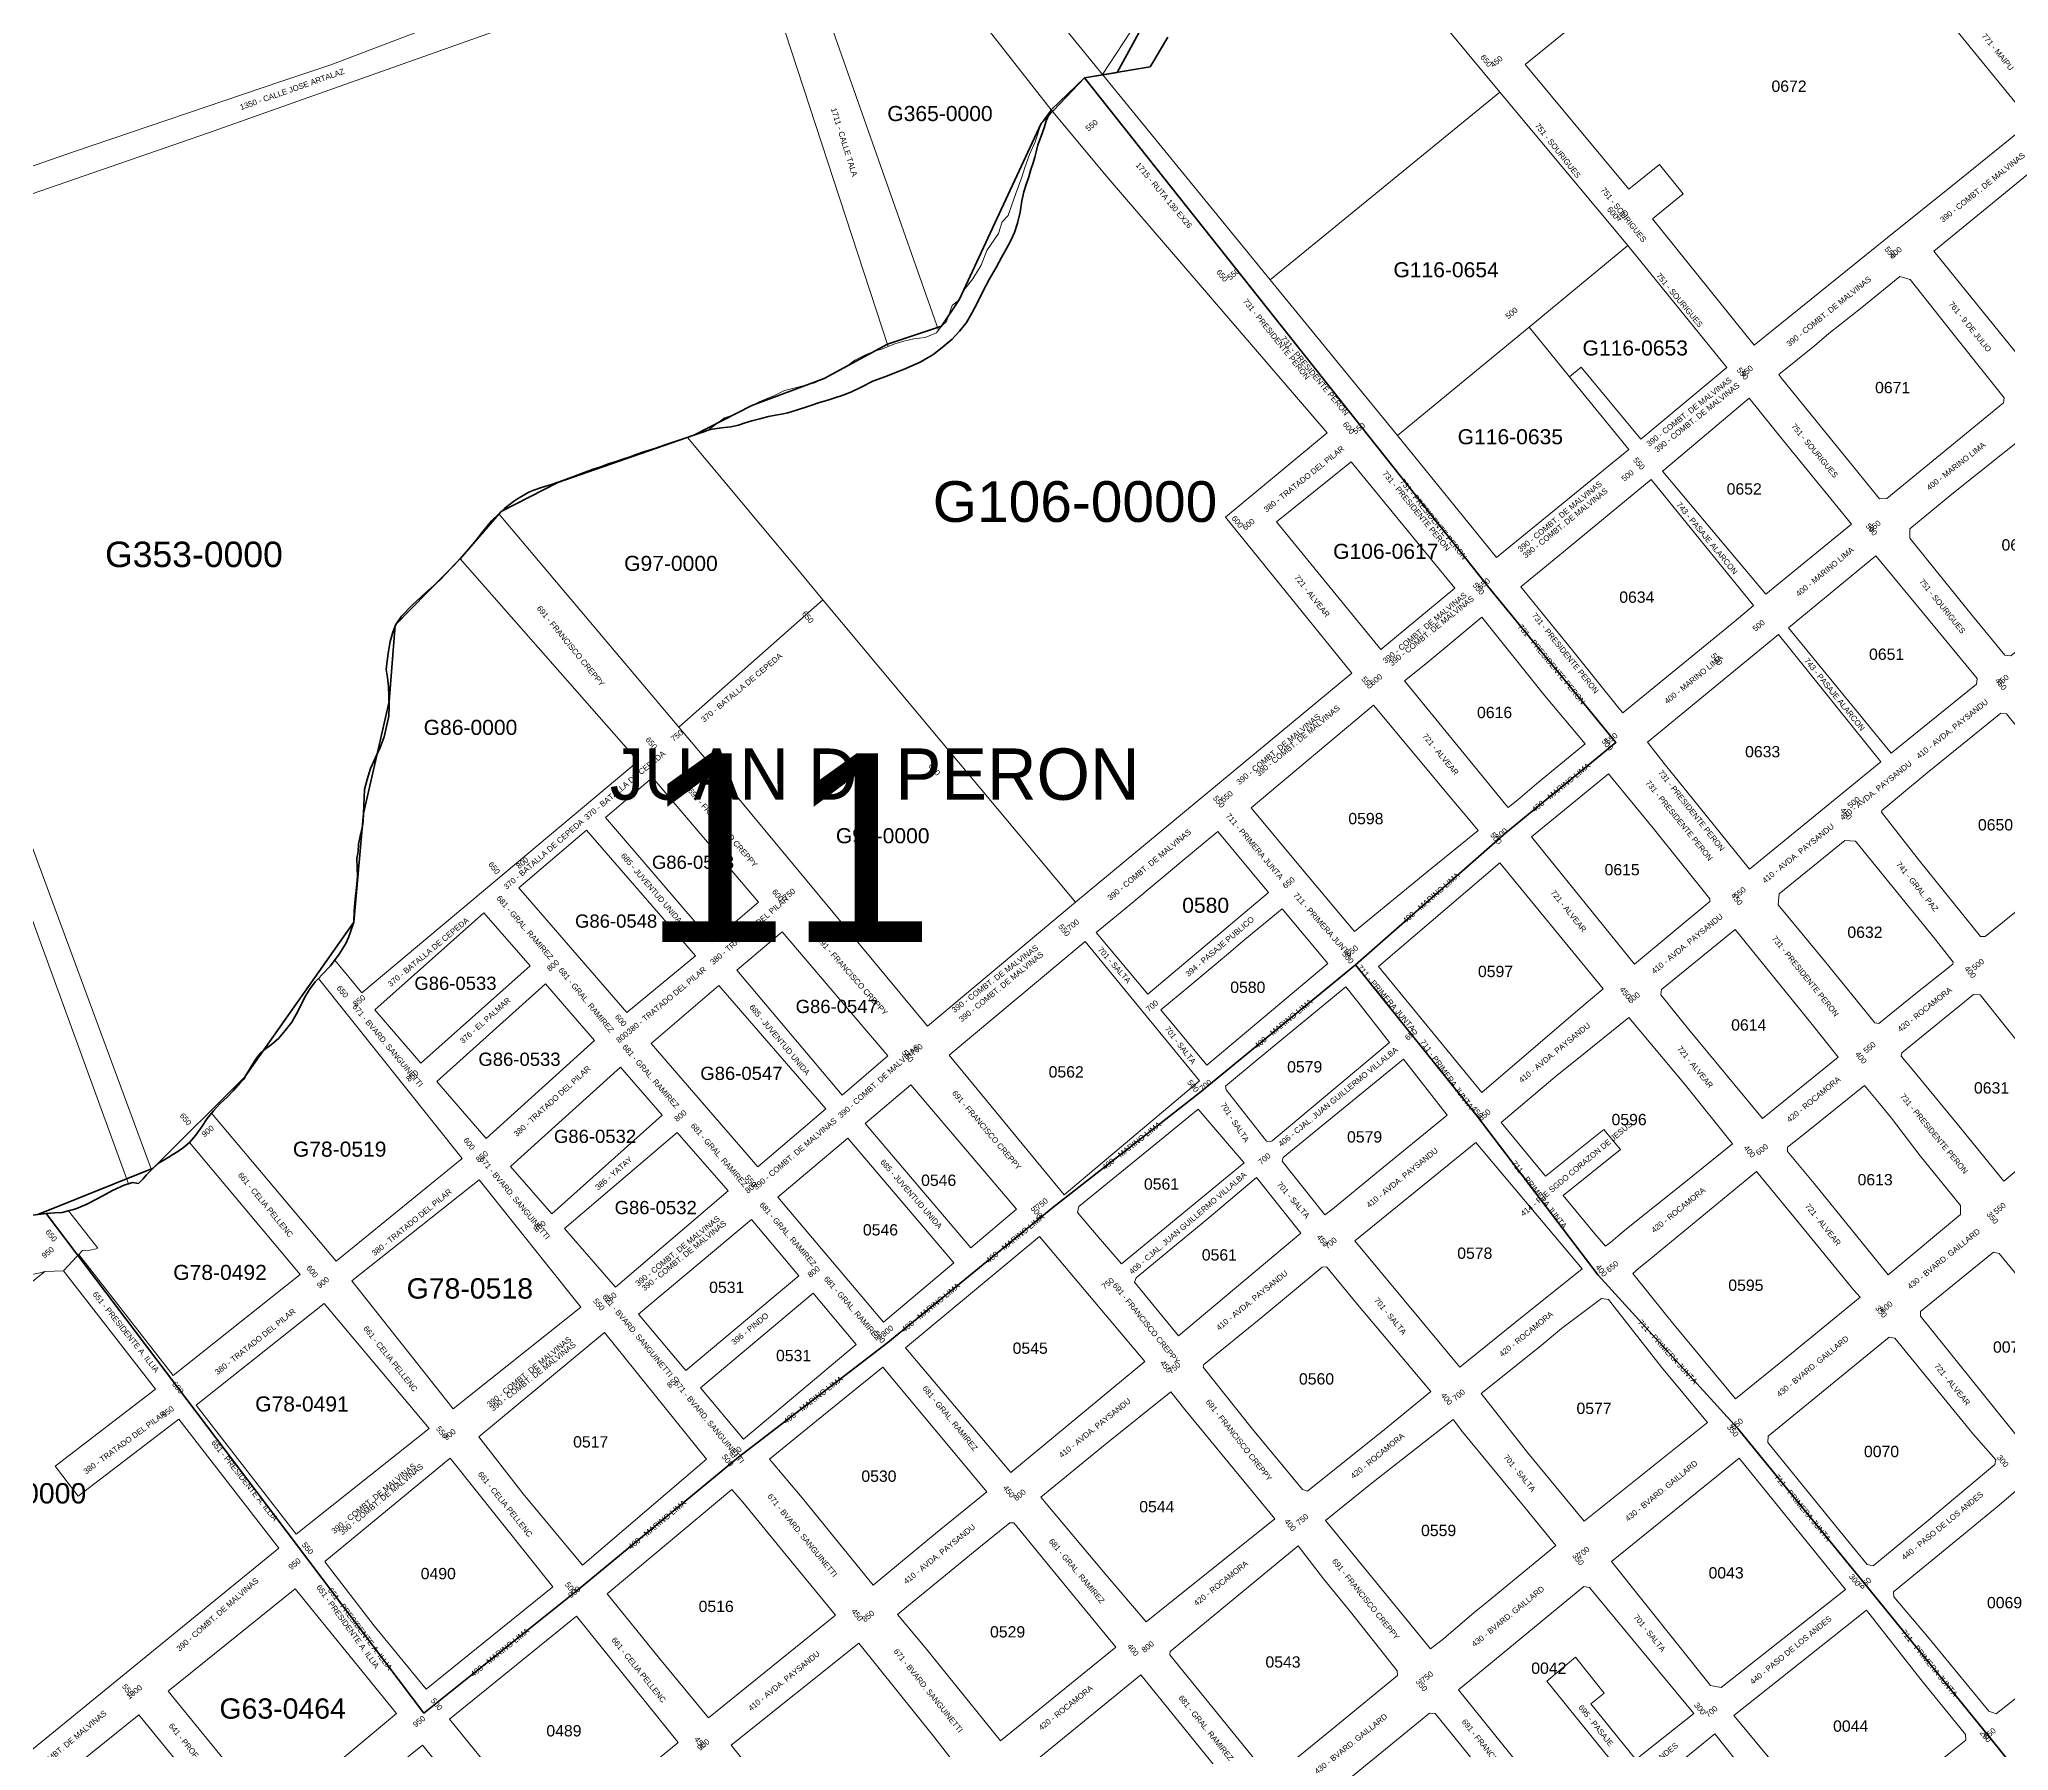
# Model space of a CAD drawing. Header units: millimetres. Extents: x -1182 to 19581, y -461 to 14363.
# Drawn here: x 14464 to 15509, y 12049 to 12957 of the extents above; entities that cross this region are included whole.
import ezdxf
from ezdxf.enums import TextEntityAlignment as Align

# ---------------------------------------------------------------- set-up
doc = ezdxf.new("R2010")
doc.units = ezdxf.units.MM
doc.layers.add('Barrios', color=70, linetype='Continuous', lineweight=40, true_color=0x94f532)
for name, color, linetype, lineweight in [('Barrios_Id', 102, 'Continuous', 40), ('Manzana', 4, 'Continuous', 9), ('Planta urbana', 1, 'Continuous', 70)]:
    doc.layers.add(name, color=color, linetype=linetype, lineweight=lineweight)
doc.layers.add('Calle_id', color=7, linetype='Continuous')
doc.layers.add('Manzana_Id', color=6, linetype='Continuous')
doc.styles.add('Calle_Id', font='@Arial Unicode MS')
doc.styles.add('Manzana', font='@Arial Unicode MS')
doc.styles.add('SuperP', font='arial.ttf')

msp = doc.modelspace()

# ---------------------------------------------------------------- linework, layer by layer
at = {"layer": 'Barrios'}
for points in [[(15062.6, 12958.3), (15058.8, 12951.7), (15055.3, 12945.8), (15053.2, 12942.6), (15018.4, 12936.7)], [(14467.2, 12334.1), (14471.8, 12334.6), (14475.7, 12334.7), (14478.9, 12335.5), (14479.1, 12335.6), (14483, 12336.7), (14488.5, 12339), (14495.1, 12342.3), (14502.5, 12346.4), (14509.1, 12349.3), (14511, 12349.9), (14513.1, 12350.6), (14516.2, 12350.1), (14518.5, 12352.4), (14520.6, 12354.7), (14523.2, 12357.3), (14524.1, 12358.2), (14527.3, 12361), (14529.4, 12362.3), (14532, 12363.9), (14534.5, 12365.4), (14537.2, 12367.1), (14540.1, 12369.1), (14543.3, 12371.9), (14546.6, 12375.5), (14549.7, 12379.9), (14552.7, 12384.6), (14556, 12388.7), (14558, 12390.8), (14559.7, 12392.6), (14563.3, 12395.9), (14566.5, 12399.2), (14570.5, 12403.6), (14572.2, 12405.4), (14573.4, 12407.7), (14574.8, 12410.1), (14576.5, 12412.6), (14577.8, 12414.9), (14579.2, 12417.1), (14581, 12419.2), (14583.7, 12421.5), (14586.9, 12423.9), (14590.7, 12427.2), (14594.2, 12431.2), (14597.6, 12435.7), (14600.2, 12440.1), (14602.4, 12444.5), (14604.6, 12449), (14607, 12453), (14610, 12457), (14611.8, 12458.8), (14613.8, 12461), (14618.1, 12465.6), (14622.8, 12471.7), (14626.3, 12477.4), (14627.7, 12480.6), (14628.7, 12483), (14630.6, 12488.8), (14630.8, 12494.7), (14631.2, 12500.9), (14632, 12507.2), (14632.6, 12512.9), (14632.3, 12517.5), (14632.1, 12522.5), (14632.8, 12526.3), (14633.1, 12530.1), (14633.9, 12534.3), (14635, 12538.4), (14635.5, 12542.2), (14635.7, 12546.4), (14635.8, 12550.7), (14636, 12554.8), (14636.3, 12559.1), (14637.6, 12564.4), (14639.5, 12570.3), (14642, 12576.1), (14644.6, 12581.5), (14646.7, 12587), (14648, 12592.6), (14649.2, 12598), (14649.4, 12603.2), (14649.2, 12608.4), (14649, 12613.7), (14648.4, 12618.5), (14647.8, 12622.8), (14648.2, 12627.4), (14649, 12632.6), (14649.9, 12637.7), (14651.3, 12642.6), (14652.5, 12645.8), (14652.8, 12646.7), (14655.9, 12651.1), (14661.5, 12656.9), (14668.7, 12663.5), (14676.2, 12670.2), (14682.5, 12676.8), (14687.5, 12682.2), (14691.6, 12686.8), (14695.5, 12691.4), (14699.8, 12696.9), (14700.7, 12698), (14703.7, 12701.7), (14707.5, 12705.4), (14710.2, 12707.9), (14710.5, 12708.2), (14713, 12710.2), (14715.3, 12711.9), (14717.5, 12713.3), (14721.4, 12715.6), (14723.5, 12716.9), (14726.1, 12717.9), (14730.2, 12719.3), (14735.5, 12721), (14742.1, 12723.3), (14748.2, 12725.5), (14753.4, 12727.5), (14757.7, 12729.1), (14761.7, 12730.4), (14765.3, 12731.7), (14770.4, 12733.4), (14772.8, 12734.2), (14777.3, 12735.7), (14780.4, 12736.8), (14785.1, 12738.4), (14790.3, 12740.1), (14795.9, 12742), (14801.1, 12743.7), (14805.9, 12745.3), (14811, 12747.1), (14815.9, 12748.8), (14818.7, 12749.7), (14820.7, 12750.3), (14825.8, 12751), (14830.7, 12751.6), (14834.7, 12752.5), (14838.3, 12753.6), (14841.8, 12754.8), (14846, 12755.8), (14850.7, 12757), (14854.4, 12757.8), (14857.5, 12758.2), (14860.9, 12759), (14865.5, 12760.4), (14871.5, 12762.3), (14877.8, 12764.4), (14882.1, 12765.7), (14885.9, 12766.9), (14889.8, 12768.2), (14894.3, 12770), (14899.8, 12772.6), (14906, 12775.7), (14913.8, 12778.7), (14918.7, 12780.6), (14922.4, 12782), (14931.2, 12785.8), (14935.5, 12788.3), (14938, 12789.8), (14942.9, 12793.7), (14948.1, 12798), (14952.1, 12802.4), (14955.7, 12807), (14958.6, 12811.8), (14961.5, 12817.2), (14964.4, 12823.4), (14967.8, 12829.8), (14971.5, 12836.1), (14974.4, 12841.4), (14976.8, 12845.8), (14979.2, 12850), (14981.2, 12854.6), (14982.9, 12859.6), (14984.3, 12865.4), (14985.2, 12871.4), (14986.3, 12876.2), (14987.5, 12880.2), (14988.8, 12884.2), (14990, 12888.1), (14991.2, 12891.6), (14992, 12894.7), (14992.8, 12897.5), (14993.7, 12901.2), (14995.4, 12905.8), (14997, 12910.2), (14998, 12913.9), (14999.7, 12917.4), (15000.8, 12919.8), (15018.4, 12936.7)], [(15162.2, 12466.1), (15242, 12536.2), (15300.5, 12584.1), (15232.3, 12667.2), (15018.4, 12936.7)], [(15162.2, 12466.1), (15079.4, 12398.1), (15001.7, 12337.3), (14914, 12265.8), (14834.8, 12204.8), (14748.3, 12133.5), (14667.8, 12069.1), (14600.1, 12158.5), (14467.2, 12334.1)], [(14460, 12333.2), (14465.8, 12334), (14467.2, 12334.1)]]:
    msp.add_lwpolyline(points, dxfattribs=at)
at = {"layer": 'Barrios', "lineweight": 50}
msp.add_lwpolyline([(15630.7, 11894.6), (15564.5, 11974.8), (15499.7, 12055.3), (15434, 12135.9), (15365.1, 12220.2), (15291, 12301.4), (15226.9, 12385.8), (15162.2, 12466.1)], dxfattribs=at)
at = {"layer": 'Manzana'}
for points in [[(15170.8, 13144.2), (15153.5, 13133.3), (14941.4, 13044.6), (15028, 12938.5)], [(15028, 12938.5), (15042.8, 12961.2), (15046.2, 12967.1), (15050, 12973.7), (15053.6, 12980.2), (15056, 12985), (15057.7, 12988), (15059.2, 12990.4), (15061, 12993), (15063, 12996.1), (15065.5, 12999.7), (15067.8, 13002.9), (15070, 13005.8), (15071.8, 13008.4), (15074, 13011.3), (15076.4, 13015.1), (15079.5, 13019.7), (15083.1, 13023.7), (15084.8, 13025.7), (15094.5, 13034.6), (15105.7, 13043.7), (15128.8, 13061.7)], [(14940.9, 12802.8), (14865.4, 13017.4), (14911.4, 13033.9), (15000.8, 12919.8)], [(14914.2, 12794.2), (14843.5, 13010.5), (14553.5, 12907.6), (14346.1, 12836), (14523.2, 12357.3)], [(14711.4, 12979.2), (14618.4, 12943.6), (14592.4, 12934.9), (14481.8, 12897.4), (14350.4, 12851.9), (14330.8, 12907.7)], [(15028, 12938.5), (15117, 12829.6)], [(15117, 12829.6), (15238.9, 12929.2)], [(15238.9, 12929.2), (15306.8, 12847.7)], [(15000.8, 12919.8), (14995.4, 12912.5), (14992.2, 12902.8), (14989.2, 12896.1), (14986.8, 12889.2), (14985.2, 12884.1), (14982, 12875.3), (14979.8, 12869.4), (14977.9, 12863.7), (14974.8, 12860.4), (14972.8, 12854.2), (14966.6, 12845.1), (14963.6, 12837.4), (14959.1, 12830), (14955.1, 12825), (14951.9, 12819), (14948.2, 12815.9), (14945.2, 12807.5), (14942.5, 12804.9), (14940.9, 12802.8)], [(15013.7, 12499.3), (15160.4, 12620.8), (15093.3, 12703.6), (15147.3, 12748.3), (15031, 12883.5), (15000.8, 12919.8)], [(15306.8, 12847.7), (15254.4, 12804.5)], [(15306.8, 12847.7), (15359.4, 12783), (15313.7, 12745.1), (15282.1, 12783.2), (15275.9, 12778.1)], [(15184.5, 12746.9), (15117, 12829.6)], [(14940.9, 12802.8), (14939.8, 12801.5), (14933.8, 12798.9), (14927.8, 12798.2), (14921.8, 12796.9), (14917.2, 12795.5), (14914.2, 12794.2)], [(15254.4, 12804.5), (15184.5, 12746.9)], [(15275.9, 12778.1), (15254.4, 12804.5)], [(14807.6, 12745.9), (14811, 12747.1), (14815.9, 12748.8), (14818.7, 12749.7), (14822.4, 12752.6), (14827.3, 12756.4), (14833.1, 12758.2), (14837.8, 12760.9), (14845.8, 12764.9), (14849.1, 12766.2), (14853.8, 12768.2), (14859.1, 12770.9), (14875.2, 12774.9), (14885.2, 12779.6), (14891.2, 12782.9), (14896.5, 12786.9), (14901.8, 12789.6), (14906.5, 12791.5), (14911.2, 12792.9), (14914.2, 12794.2)], [(15184.5, 12746.9), (15237.2, 12682.3), (15307.4, 12739.6), (15275.9, 12778.1)], [(14707.5, 12705.4), (14710.2, 12707.9), (14710.5, 12708.2), (14713, 12710.2), (14715.3, 12711.9), (14717.5, 12713.3), (14721.4, 12715.6), (14723.5, 12716.9), (14726.1, 12717.9), (14730.2, 12719.3), (14735.5, 12721), (14742.1, 12723.3), (14748.2, 12725.5), (14753.4, 12727.5), (14757.7, 12729.1), (14761.7, 12730.4), (14765.3, 12731.7), (14785.1, 12738.4), (14790.3, 12740.1), (14805.9, 12745.3), (14807.6, 12745.9)], [(14879.6, 12659.7), (14865.3, 12676.9), (14807.6, 12745.9)], [(14707.5, 12705.4), (14703.7, 12701.7), (14699.8, 12696.9), (14695.5, 12691.4), (14691.6, 12686.8), (14687.5, 12682.2), (14687, 12681.6)], [(14620.4, 12468.6), (14622.8, 12471.7), (14626.3, 12477.4), (14628.7, 12483), (14630.6, 12488.8), (14630.7, 12491.8), (14630.8, 12494.7), (14631.2, 12500.9), (14632, 12507.2), (14632.6, 12512.9), (14632.1, 12522.5), (14632.8, 12526.3), (14633.1, 12530.1), (14633.9, 12534.3), (14635, 12538.4), (14635.5, 12542.2), (14635.7, 12546.4), (14635.8, 12550.7), (14636, 12554.8), (14636.3, 12559.1), (14637.6, 12564.4), (14639.5, 12570.3), (14642, 12576.1), (14644.6, 12581.5), (14646.7, 12587), (14648, 12592.6), (14649.2, 12598), (14649.4, 12603.2), (14649.2, 12608.4), (14649, 12613.7), (14648.4, 12618.5), (14647.8, 12622.8), (14648.2, 12627.4), (14649, 12632.6), (14649.9, 12637.7), (14651.3, 12642.6), (14652.8, 12646.7), (14655.9, 12651.1), (14661.5, 12656.9), (14668.7, 12663.5), (14676.2, 12670.2), (14682.5, 12676.8), (14687, 12681.6)], [(14879.6, 12659.7), (14803, 12592.2)], [(15013.7, 12499.3), (14879.6, 12659.7)], [(14803, 12592.2), (14820.3, 12571.8), (14935.1, 12433.6), (15013.7, 12499.3)], [(14620.4, 12468.6), (14618.1, 12465.6), (14613.8, 12461), (14611.8, 12458.8)], [(14555, 12387.4), (14621.2, 12308.9), (14688, 12363.4), (14611.8, 12458.8)], [(14611.8, 12458.8), (14610, 12457), (14607, 12453), (14604.6, 12449), (14602.4, 12444.5), (14600.2, 12440.1), (14597.6, 12435.7), (14594.2, 12431.2), (14590.7, 12427.2), (14586.9, 12423.9), (14583.7, 12421.5), (14581, 12419.2), (14579.2, 12417.1), (14577.8, 12414.9), (14576.5, 12412.6), (14574.8, 12410.1), (14573.4, 12407.7), (14572.2, 12405.4), (14570.5, 12403.6), (14566.5, 12399.2), (14563.3, 12395.9), (14559.7, 12392.6), (14556, 12388.7), (14555, 12387.4)], [(14555, 12387.4), (14552.7, 12384.6), (14549.7, 12379.9), (14546.6, 12375.5), (14543.3, 12371.9)], [(14543.3, 12371.9), (14540.1, 12369.1), (14537.2, 12367.1), (14532, 12363.9), (14529.4, 12362.3), (14527.3, 12361), (14524.1, 12358.2), (14523.2, 12357.3)], [(14523.2, 12357.3), (14520.6, 12354.7), (14518.5, 12352.4), (14516.2, 12350.1), (14513.1, 12350.6), (14511, 12349.9)], [(14511, 12349.9), (14509.1, 12349.3), (14502.5, 12346.4), (14495.1, 12342.3), (14488.5, 12339), (14483, 12336.7), (14479.1, 12335.6), (14494.6, 12315.7), (14493.8, 12315.5), (14490.5, 12314.7), (14486.6, 12314.6), (14484.6, 12312.4)], [(14466.5, 12303.3), (14323.4, 12187.9), (14441, 12034.6), (14590.8, 12156.6), (14537.6, 12225.1), (14484.2, 12184.2), (14472, 12200.1), (14525.3, 12240.9), (14476.4, 12303.8)], [(14466.5, 12303.3), (14464, 12302.7), (14457.2, 12301.3), (14432.7, 12296.1), (14426.9, 12298.2)], [(14466.5, 12303.3), (14476.4, 12303.8)], [(14484.6, 12312.4), (14483.5, 12311.3), (14476.4, 12303.8)]]:
    msp.add_lwpolyline(points, dxfattribs=at)
at = {"layer": 'Manzana', "linetype": 'Continuous'}
for points in [[(15238.9, 12929.2), (15128.8, 13061.7)], [(14707.5, 12705.4), (14803, 12592.2)], [(14687, 12681.6), (14781.5, 12574.2), (14634.9, 12451.3), (14620.4, 12468.6)], [(14323.4, 12578), (14420.1, 12598.9), (14511, 12349.9)], [(14484.6, 12312.4), (14534.6, 12248.2), (14602.1, 12301.8), (14543.3, 12371.9)]]:
    msp.add_lwpolyline(points, dxfattribs=at)
at = {"layer": 'Manzana'}
for points in [[(15373.9, 12794.9), (15319.9, 12862), (15336.2, 12875.2), (15323.6, 12890.8), (15307.3, 12877.6), (15252.4, 12943.8), (15352.6, 13025.3), (15399.2, 13063), (15474.4, 12970.3), (15521, 12913.4), (15482.9, 12882.6), (15443.6, 12851.2)], [(15534.5, 12898.1), (15581.5, 12839.2), (15588.4, 12830.3), (15523.6, 12777.8), (15469.2, 12844.8)], [(15451.2, 12831.3), (15431, 12814.9), (15413.6, 12801), (15405.9, 12794.5), (15386.9, 12779.3), (15388.2, 12777.6), (15440.4, 12713.4), (15444.4, 12713.6), (15506.3, 12764.3), (15506.6, 12767), (15482.1, 12797.6), (15456.7, 12829.8)], [(15371.2, 12766.7), (15389.4, 12744.1), (15425.6, 12700), (15380.1, 12662.7), (15325.2, 12728), (15325.9, 12728.6)], [(15519, 12747.8), (15478.9, 12715.8), (15456.6, 12697.4), (15456.6, 12692.5), (15489.8, 12651.3), (15506.9, 12630.4), (15510.1, 12630), (15535.6, 12650.7), (15573, 12681.4), (15573.5, 12684.2), (15548.2, 12714.5), (15527.5, 12740), (15521.5, 12747.3)], [(15160, 12732.9), (15183.4, 12704.5), (15215, 12666), (15175.8, 12633.5), (15120.3, 12701.1)], [(15319.3, 12723.7), (15373.5, 12656.7), (15363.3, 12648.1), (15304.2, 12599.8), (15302.1, 12602.3), (15276.2, 12634.5), (15268.4, 12644), (15250.1, 12666.6), (15269.6, 12682.8), (15272.7, 12685.2)], [(15438.5, 12683.1), (15457.2, 12660.5), (15492.3, 12618), (15491.9, 12615), (15446.6, 12578.4), (15392.2, 12644.9)], [(15229.3, 12650.5), (15216.6, 12639.9), (15199.6, 12625.8), (15188.3, 12616.8), (15242.1, 12551), (15243.3, 12549.5), (15248.4, 12553.7), (15258.3, 12562.2), (15284.1, 12583.4), (15262.7, 12608.8)], [(15386.8, 12641.3), (15317.2, 12584.3), (15326.2, 12572.9), (15371.4, 12516.8), (15441.1, 12573.8)], [(15171.9, 12603.8), (15106.9, 12549.4), (15133.9, 12516.9), (15161.7, 12483.8), (15200.1, 12515.3), (15227.3, 12537.4), (15221.3, 12544.7), (15214.5, 12552.7)], [(15504.9, 12599.7), (15465.7, 12568), (15441.6, 12547.9), (15441.4, 12547.1), (15461.6, 12521.2), (15494, 12481.2), (15496.5, 12481.1), (15560.1, 12532.4), (15560.4, 12534.1), (15507.8, 12599.2)], [(15296.6, 12567.5), (15255.7, 12534.1), (15310.3, 12466.4), (15350.3, 12499.7), (15350.3, 12501.2), (15320.2, 12538.6)], [(15089.2, 12536.9), (15116.1, 12504.4), (15052, 12450.5), (15024.7, 12483.3), (15040.3, 12496.1), (15059.7, 12512.2), (15069.5, 12520.5)], [(15422.1, 12532), (15387.2, 12503.8), (15386.6, 12497.9), (15411.2, 12468.2), (15437.9, 12435.3), (15440, 12434.9), (15458.8, 12450.1), (15479.3, 12466.5), (15479.6, 12467.6), (15469.9, 12479.7), (15427.7, 12531.7)], [(15238.9, 12520.3), (15293.7, 12453.3), (15279.1, 12441), (15229.3, 12398.3), (15174.4, 12465.3)], [(15123.3, 12495.9), (15103.6, 12479.5), (15093.8, 12471.2), (15074.4, 12455), (15058.9, 12442.3), (15083.4, 12412.9), (15147.5, 12466.8)], [(15363.8, 12484.8), (15403.9, 12435.4), (15418.4, 12417.1), (15378.4, 12384.5), (15339, 12432), (15324.3, 12450.1), (15324.7, 12453)], [(15018.8, 12478.4), (15079.5, 12404.5), (15007.6, 12344), (14946.5, 12418.2)], [(15157.1, 12454.4), (15111.2, 12416.5), (15093.3, 12401.8), (15093.6, 12399.7), (15115.1, 12372.5), (15117.4, 12372.3), (15118, 12372.8), (15126.7, 12380), (15180.4, 12424.9), (15163.5, 12446.5)], [(15490.4, 12450.3), (15452.3, 12419.4), (15452, 12417.7), (15456.8, 12411.8), (15481.6, 12381.7), (15506.5, 12351.3), (15520.7, 12363.3), (15546.4, 12383.7), (15546.5, 12385.7), (15523.3, 12413.4), (15493.8, 12450.2)], [(15307.4, 12438.2), (15278.8, 12415.1), (15269.4, 12407.5), (15239.6, 12382.5), (15263.2, 12354), (15294.1, 12378.7), (15298.2, 12373.7), (15303, 12368.1), (15272.5, 12343.7), (15289.4, 12323.3), (15294.9, 12316.8), (15297.8, 12318.9), (15301.6, 12322.1), (15306.2, 12326.1), (15335.8, 12349.8), (15362.4, 12371.1), (15337.4, 12402.3)], [(15187.8, 12416.1), (15123.8, 12363.8), (15123.4, 12362), (15146, 12333.5), (15150.1, 12336.5), (15173.3, 12355.5), (15211, 12386.3)], [(15432.5, 12402), (15400.7, 12376.6), (15391.5, 12369.3), (15391.6, 12367), (15405.8, 12350.1), (15445.1, 12301.6), (15483.4, 12333.7), (15483.4, 12338.4), (15462, 12364.7), (15446.8, 12384.7), (15440.5, 12392.6)], [(15078.8, 12389.6), (15061.1, 12375.1), (15053.4, 12368.8), (15015.4, 12337.8), (15014.7, 12334.7), (15025.6, 12321.8), (15038.1, 12307.4), (15103.1, 12361.1), (15097.5, 12367.6)], [(15226.1, 12371.9), (15282.6, 12304.8), (15247, 12276.4), (15217.6, 12252.7), (15188.1, 12288.1), (15161.9, 12319.6)], [(15375.2, 12356.4), (15395.8, 12331.3), (15426.6, 12293.6), (15430.1, 12289.8), (15427.1, 12287.3), (15391.7, 12258.3), (15364, 12235.8), (15330.5, 12276.2), (15326.8, 12280.8), (15309.5, 12302.3), (15312.5, 12304.9), (15317.9, 12309.4)], [(14629.5, 12298.4), (14697.1, 12352), (14751.1, 12284.4), (14683.3, 12230.5)], [(15109.7, 12353.3), (15133.3, 12323.8), (15068.3, 12269.3), (15044.9, 12297.8), (15045.8, 12300), (15061.3, 12312.7), (15084.4, 12331.9)], [(14841.6, 12331), (14866.7, 12301.1), (14806.8, 12250.8), (14781.7, 12280.7)], [(14994.6, 12321.9), (15050.5, 12255.7), (14979.3, 12196.7), (14923.4, 12262.8)], [(15146.8, 12305.9), (15163.4, 12285.9), (15202.2, 12239.7), (15179.5, 12220.9), (15136.8, 12186.8), (15134.2, 12187.8), (15107.6, 12219.7), (15081.5, 12252.7), (15081.8, 12254.1), (15113.1, 12279.5), (15144.6, 12305.7)], [(15500.9, 12313.6), (15462.2, 12282.2), (15462.1, 12279.7), (15488.3, 12247.1), (15516, 12212.9), (15555.4, 12246.3), (15556, 12249.3), (15538.9, 12270.3), (15503.9, 12312.9)], [(14874.4, 12291.9), (14897.3, 12264.7), (14837.4, 12214.4), (14814.6, 12241.6)], [(15292.8, 12289.1), (15296.5, 12288.6), (15324.7, 12252.7), (15349.1, 12223.2), (15337.7, 12214.1), (15283.6, 12170.9), (15253.6, 12207.3), (15228.9, 12238.6), (15259.8, 12263.3), (15271.6, 12273.1)], [(14763.6, 12271.1), (14697, 12215.7), (14720.5, 12185.5), (14751.9, 12147.5), (14817.7, 12203.8)], [(15445.6, 12268.6), (15381.4, 12216), (15381.1, 12212.6), (15419.5, 12165.4), (15433.8, 12148), (15437, 12147.3), (15466.5, 12171.5), (15501.6, 12201), (15502.1, 12203.4), (15490.4, 12216.9), (15448.6, 12268.1)], [(14911.4, 12252.6), (14876.1, 12224.1), (14851.2, 12203.8), (14868.6, 12183.3), (14906.2, 12137), (14939.4, 12164.3), (14966.6, 12186.5)], [(15064.2, 12239.6), (15029.4, 12211.6), (14995.2, 12183.7), (15029.4, 12142.9), (15051.1, 12117.5), (15119.4, 12172.2), (15071.7, 12230.2)], [(15214.1, 12224.8), (15180.9, 12198.9), (15170.2, 12190.5), (15146.4, 12171.3), (15202.1, 12103.1), (15208.9, 12108.5), (15225.2, 12122.4), (15231.6, 12127.6), (15268.7, 12158), (15250.5, 12180.1), (15219.1, 12218.3)], [(14681.7, 12204.4), (14615.1, 12149.5), (14615.4, 12149.2), (14641.4, 12115.4), (14668.9, 12081.7), (14736.2, 12136)], [(15365.9, 12204.3), (15422.3, 12134.6), (15356.3, 12082.7), (15350.8, 12083.7), (15298.1, 12149.5)], [(14831.3, 12187.8), (14837.9, 12179.9), (14840.9, 12176.2), (14858.4, 12154.8), (14886.2, 12121), (14818.8, 12066.5), (14792.8, 12098.1), (14765, 12132.3)], [(15512.7, 12186.8), (15515.5, 12186.2), (15519.8, 12180.5), (15566.5, 12123.5), (15566.3, 12120.8), (15538.8, 12097.4), (15502.6, 12068.9), (15502.3, 12068.6), (15498.4, 12070.1), (15465.9, 12109.8), (15448.1, 12130.7), (15447.8, 12133.4), (15485, 12163.9), (15497, 12173.8), (15502.9, 12178.6)], [(14980.9, 12170.1), (14999.4, 12147.5), (15035.1, 12104), (14999.4, 12075.1), (14973.8, 12054.3), (14933.8, 12103.9), (14919.1, 12121.4), (14962.3, 12156.7), (14978.7, 12170)], [(15131.8, 12157.9), (15145.2, 12140.3), (15159.7, 12122.8), (15184.4, 12091.5), (15184.6, 12089.1), (15151.8, 12062.2), (15117.4, 12034.1), (15063.7, 12100), (15063.9, 12101.8)], [(15283.4, 12136.3), (15286.4, 12135.8), (15341.9, 12068.8), (15311, 12044.4), (15287.2, 12074), (15294.3, 12079.6), (15279.1, 12098.7), (15263.9, 12086), (15302.9, 12037.8), (15273, 12013.7), (15271.4, 12013.8), (15216.9, 12081.4)], [(14599.4, 12135), (14532, 12080.7), (14586.8, 12013.5), (14653.3, 12068.8)], [(14748.7, 12120.5), (14786, 12074.4), (14802.7, 12053.5), (14758.4, 12016.9), (14736.3, 11998.8), (14709.2, 12031.8), (14681.4, 12065.9)], [(15433.5, 12123.7), (15462.3, 12086.9), (15486, 12057.8), (15486.3, 12054.7), (15478.2, 12048.3), (15418.9, 12000.7), (15363.1, 12067.8)], [(14898.6, 12106.1), (14939, 12056), (14952.4, 12038.7), (14885.3, 11984), (14830.9, 12052)], [(15048.4, 12089.4), (14986.6, 12038.9), (15020.7, 11998.4), (15041.2, 11972.9), (15094, 12015.2), (15102.8, 12022.2), (15088.3, 12040)], [(14516.4, 12068.2), (14571.4, 12000.7), (14504, 11946.5), (14449, 12013.9)], [(15140.4, 12019), (15201.5, 12069.1), (15204.6, 12068.8), (15258.8, 12001.9), (15187.9, 11945.9), (15172.6, 11965.2), (15149.9, 11992.4), (15134.5, 12011.5), (15134.9, 12014.5)], [(15353.1, 12058), (15282.8, 12000.8), (15336.3, 11933.7), (15406.5, 11990.8)], [(14667, 12052.1), (14599.6, 11997.8), (14654.5, 11930.5), (14721.8, 11984.8)]]:
    msp.add_lwpolyline(points, close=True, dxfattribs=at)
at = {"layer": 'Manzana', "linetype": 'Continuous'}
for points in [[(14789.1, 12565.5), (14764.2, 12544.3), (14820.8, 12478.3), (14845.3, 12499.3)], [(14754.1, 12537.6), (14718.1, 12506.9), (14775.4, 12440.8), (14812, 12470.9)], [(14699.6, 12493.7), (14641.8, 12442.2), (14666.2, 12414), (14724.1, 12465.5)], [(14857.9, 12483.6), (14833.9, 12463.2), (14889.7, 12397), (14914, 12417.8)], [(14732.4, 12456), (14674.7, 12404.2), (14700.9, 12374), (14758.4, 12426)], [(14824.4, 12455.1), (14881.1, 12389.7), (14845, 12358.9), (14788.4, 12424.4)], [(14772.2, 12411.8), (14713.8, 12359.1), (14735.6, 12334), (14794.2, 12386.4)], [(14926.2, 12402.5), (14982.3, 12336.4), (14958, 12315.9), (14902, 12382)], [(14802.2, 12377.2), (14829.2, 12346.1), (14769.4, 12295), (14742.4, 12326.2)], [(14892.8, 12374.2), (14855.6, 12342.8), (14911.8, 12276.5), (14949, 12308)], [(14614.9, 12286.4), (14546.8, 12232.4), (14600, 12164), (14670.5, 12220)]]:
    msp.add_lwpolyline(points, close=True, dxfattribs=at)
at = {"layer": 'Planta urbana'}
msp.add_lwpolyline([(15079.5, 13019.7), (15035.8, 12939.6), (15018.4, 12936.7), (14995.4, 12912.5), (14951.9, 12819), (14942.5, 12804.9), (14913.8, 12795.5), (14880.2, 12777.2), (14841.8, 12762.9), (14811, 12747.1), (14738.8, 12722.1), (14708.8, 12706.7), (14687, 12681.6), (14652.6, 12646.3), (14649.3, 12605.8), (14635.7, 12546.4), (14630.6, 12488.8), (14572.8, 12406.6), (14524.1, 12358.2), (14462.9, 12333.6)], dxfattribs=at)

# ---------------------------------------------------------------- texts
at = {"color": 40, "true_color": 0xe6bd19, "style": 'Calle_Id'}
for s, p in [('650', (15231.7, 12945.8, 1)), ('600', (15298.9, 12865.1, 1)), ('550', (15446.2, 12844, 1)), ('650', (15091.5, 12831.8, 1)), ('550', (15367.8, 12779.8, 1)), ('600', (15158.7, 12751, 1)), ('550', (15312.8, 12732.1, 1)), ('600', (15099.6, 12701.2, 1)), ('500', (15436.2, 12697.1, 1)), ('550', (15227.6, 12665.7, 1)), ('650', (14871.6, 12650.6, 1)), ('500', (15354, 12628.3, 1)), ('550', (15168.5, 12615.9, 1)), ('450', (15504.9, 12615.1, 1)), ('650', (14788.5, 12583.7, 1)), ('500', (15296, 12583, 1)), ('600', (14938.8, 12569.8, 1)), ('550', (15089.8, 12552.7, 1)), ('450', (15422.7, 12546.3, 1)), ('500', (15236.9, 12533.2, 1)), ('650', (14705.1, 12517.5, 1)), ('600', (14855.7, 12503, 1)), ('450', (15364.7, 12501, 1)), ('550', (15007.7, 12484.5, 1)), ('500', (15158.3, 12470, 1)), ('400', (15488.6, 12462.3, 1)), ('650', (14624.6, 12451.9, 1)), ('450', (15305.6, 12451.2, 1)), ('600', (14772.3, 12436.7, 1)), ('550', (14924.6, 12417.7, 1)), ('400', (15430.6, 12416.9, 1)), ('500', (15076.1, 12401.8, 1)), ('650', (14541.3, 12384.2, 1)), ('450', (15226.9, 12388, 1)), ('600', (14691.8, 12371.2, 1)), ('400', (15371.5, 12367.1, 1)), ('550', (14841.2, 12351.4, 1)), ('500', (14993, 12335, 1)), ('350', (15500.4, 12331.9, 1)), ('650', (14470, 12322.5, 1)), ('450', (15144.8, 12319.8, 1)), ('600', (14608.5, 12303.4, 1)), ('400', (15292.8, 12303.9, 1)), ('550', (14760.7, 12285.9, 1)), ('350', (15441.3, 12282.1, 1)), ('500', (14909.6, 12268.7, 1)), ('450', (15061.7, 12253, 1)), ('600', (14537.2, 12241.8, 1)), ('400', (15210.7, 12235.8, 1)), ('550', (14677.4, 12218.1, 1)), ('350', (15362.6, 12218.9, 1)), ('500', (14829.1, 12203.2, 1)), ('300', (15505.9, 12202.8, 1)), ('450', (14978.3, 12186.7, 1)), ('400', (15127.6, 12168.9, 1)), ('550', (14606.1, 12156.5, 1)), ('350', (15280.5, 12150.7, 1)), ('500', (14745.8, 12135.4, 1)), ('300', (15427.3, 12139.7, 1)), ('450', (14897.8, 12121.2, 1)), ('400', (15044.2, 12102.6, 1)), ('550', (14510.7, 12081.3, 1)), ('350', (15197.4, 12083.9, 1)), ('500', (14674.6, 12073.8, 1)), ('300', (15345.1, 12071.5, 1)), ('450', (14814.4, 12053.4, 1)), ('250', (15496.7, 12056.8, 1))]:
    msp.add_text(s, height=3, rotation=309.3589, dxfattribs=at).set_placement(p, align=Align.MIDDLE)
at = {"color": 32, "true_color": 0xe3621c, "style": 'Calle_Id'}
for s, p in [('450', (15237.1, 12945.4, 1)), ('550', (15022.2, 12911.5, 1)), ('450', (15303.8, 12863.6, 1)), ('400', (15449, 12844.1, 1)), ('550', (15097.5, 12832.6, 1)), ('500', (15245.1, 12811.9, 1)), ('450', (15370, 12781.1, 1)), ('550', (15164.1, 12750.8, 1)), ('500', (15306.7, 12725.7, 1)), ('600', (15105.5, 12699.8, 1)), ('450', (15437.8, 12698.9, 1)), ('550', (15230.4, 12668.3, 1)), ('500', (15376.3, 12646.1, 1)), ('600', (15173.2, 12617.4, 1)), ('450', (15505.8, 12617.1, 1)), ('750', (14802.1, 12587.7, 1)), ('550', (15298.1, 12586.2, 1)), ('650', (15093.9, 12555.4, 1)), ('500', (15426.7, 12552.3, 1)), ('600', (15239.7, 12535.6, 1)), ('800', (14720, 12520.2, 1)), ('650', (15126.8, 12509.7, 1)), ('750', (14861.6, 12503.6, 1)), ('550', (15366.2, 12504.4, 1)), ('700', (15012.3, 12487.3, 1)), ('650', (15160.4, 12473.5, 1)), ('800', (14736.3, 12465.8, 1)), ('500', (15492.7, 12466.3, 1)), ('850', (14633.4, 12447.1, 1)), ('600', (15310, 12448.6, 1)), ('700', (15054.3, 12444.3, 1)), ('800', (14773.1, 12427.8, 1)), ('650', (15191.8, 12429.1, 1)), ('750', (14929.3, 12421.2, 1)), ('550', (15435.1, 12422.2, 1)), ('850', (14661.6, 12407.2, 1)), ('700', (15082.7, 12402.2, 1)), ('800', (14803.9, 12386, 1)), ('650', (15230.7, 12386.5, 1)), ('900', (14553, 12377.9, 1)), ('850', (14698.6, 12364.4, 1)), ('700', (15113.9, 12363.2, 1)), ('600', (15378, 12368.1, 1)), ('800', (14841.5, 12348, 1)), ('750', (14995.7, 12339.3, 1)), ('550', (15504.2, 12336.9, 1)), ('850', (14729.2, 12327.4, 1)), ('950', (14468.1, 12313.5, 1)), ('700', (15149.1, 12318.5, 1)), ('800', (14874.7, 12303.3, 1)), ('650', (15298.6, 12306, 1)), ('900', (14614.2, 12297.6, 1)), ('750', (15030.8, 12297.1, 1)), ('850', (14766.8, 12289.3, 1)), ('600', (15444.1, 12284.6, 1)), ('800', (14913.7, 12271.8, 1)), ('750', (15066.1, 12252.3, 1)), ('850', (14800, 12244.7, 1)), ('700', (15217.1, 12237.9, 1)), ('950', (14531.8, 12229, 1)), ('900', (14681.4, 12216.9, 1)), ('650', (15364.8, 12222.5, 1)), ('850', (14833.2, 12207.5, 1)), ('800', (14984, 12184.8, 1)), ('750', (15134, 12171.8, 1)), ('700', (15283.2, 12154.4, 1)), ('950', (14599.1, 12148.3, 1)), ('900', (14747.6, 12133.3, 1)), ('650', (15432.8, 12138, 1)), ('850', (14903.6, 12120.5, 1)), ('800', (15052, 12104.3, 1)), ('1000', (14514, 12080.3, 1)), ('750', (15200.2, 12088.3, 1)), ('950', (14665.2, 12064.7, 1)), ('700', (15351.2, 12069.9, 1)), ('900', (14816.1, 12052.3, 1)), ('650', (15498.9, 12058.2, 1))]:
    msp.add_text(s, height=3, rotation=39.3589, dxfattribs=at).set_placement(p, align=Align.MIDDLE)
at = {"layer": 'Barrios', "insert": (14766.4, 12580.9), "char_height": 27.226, "width": 759.763, "attachment_point": 1, "style": 'SuperP'}
msp.add_mtext('{\\fConstantia|b0|i0|c0|p18;JUAN D. PERON}', dxfattribs=at)
at = {"layer": 'Barrios_Id', "style": 'Manzana'}
msp.add_text('11', height=100, dxfattribs=at).set_placement((14861.3, 12528.3), align=Align.MIDDLE_CENTER)
at = {"layer": 'Calle_id', "color": 7, "style": 'Calle_Id'}
for s, rotation, p in [('771 - MAIPU', 309.2336, (15503.2, 12950.5, 1)), ('1350 - CALLE JOSE ARTALAZ', 19.3912, (14597.8, 12930.7, 1)), ('1711 - CALLE TALA', 287.5019, (14890.9, 12902.6, 1)), ('390 - COMBT. DE MALVINAS', 38.7651, (15495.1, 12878.6, 1)), ('751 - SOURIGUES', 308.6094, (15304.6, 12864.1, 1)), ('390 - COMBT. DE MALVINAS', 38.9653, (15413.5, 12812.8, 1)), ('761 - 9 DE JULIO', 309.0329, (15488.5, 12804.7, 1)), ('390 - COMBT. DE MALVINAS', 38.574, (15343.6, 12756.6, 1)), ('751 - SOURIGUES', 309.8089, (15406, 12738.9, 1)), ('400 - MARINO LIMA', 38.1627, (15481, 12730.7, 1)), ('380 - TRATADO DEL PILAR', 38.8251, (15134.9, 12723.9)), ('731 - PRESIDENTE PERON', 309.6511, (15194.6, 12707)), ('390 - COMBT. DE MALVINAS', 38.8639, (15273.6, 12700.5, 1)), ('743 - PASAJE ALARCON', 309.464, (15348.9, 12692.5, 1)), ('400 - MARINO LIMA', 39.6507, (15411.4, 12674.7, 1)), ('721 - ALVEAR', 308.3369, (15139.3, 12661.8)), ('751 - SOURIGUES', 309.0158, (15473.8, 12656.4, 1)), ('390 - COMBT. DE MALVINAS', 39.6511, (15199, 12644.9)), ('390 - COMBT. DE MALVINAS', 38.8639, (15202.6, 12643.3, 1)), ('731 - PRESIDENTE PERON', 308.8639, (15273.7, 12631.5)), ('731 - PRESIDENTE PERON', 309.3657, (15266.4, 12625.6, 1)), ('400 - MARINO LIMA', 39.143, (15341.7, 12617.6, 1)), ('743 - PASAJE ALARCON', 308.9855, (15416.6, 12609.6, 1)), ('410 - AVDA. PAYSANDU', 38.9281, (15479, 12591.3, 1)), ('390 - COMBT. DE MALVINAS', 39.6511, (15121.3, 12580.5)), ('390 - COMBT. DE MALVINAS', 39.7713, (15131.7, 12585, 1)), ('721 - ALVEAR', 309.7133, (15207.5, 12577.8, 1)), ('400 - MARINO LIMA', 39.2418, (15271.3, 12560.2, 1)), ('410 - AVDA. PAYSANDU', 38.9278, (15438.5, 12558.6, 1)), ('731 - PRESIDENTE PERON', 309.1025, (15334.1, 12542.7, 1)), ('711 - PRIMERA JUNTA', 310.2288, (15108.7, 12529, 1)), ('390 - COMBT. DE MALVINAS', 39.8536, (15052.8, 12519.2, 1)), ('410 - AVDA. PAYSANDU', 38.9304, (15397.2, 12525.3, 1)), ('400 - MARINO LIMA', 41.1635, (15202.4, 12501.6, 1)), ('741 - GRAL. PAZ', 309.0689, (15460.5, 12507.6, 1)), ('711 - PRIMERA JUNTA', 311.5491, (15144.9, 12487.2, 1)), ('721 - ALVEAR', 308.849, (15275.4, 12494.7, 1)), ('410 - AVDA. PAYSANDU', 39.3883, (15338.3, 12477.3, 1)), ('731 - PRESIDENTE PERON', 308.9339, (15401.1, 12460.1, 1)), ('390 - COMBT. DE MALVINAS', 37.2003, (14970.9, 12458.7)), ('390 - COMBT. DE MALVINAS', 39.1264, (14974.2, 12454.5, 1)), ('701 - SALTA', 311.3168, (15034.3, 12466, 1)), ('711 - PRIMERA JUNTA', 310.6568, (15178.6, 12448.6, 1)), ('420 - ROCAMORA', 38.4407, (15464.4, 12442.4, 1)), ('400 - MARINO LIMA', 39.5527, (15124, 12434.9, 1)), ('701 - SALTA', 307.4729, (15069.3, 12423.5, 1)), ('410 - AVDA. PAYSANDU', 39.3883, (15267.9, 12419.5, 1)), ('711 - PRIMERA JUNTA', 306.193, (15210.7, 12408, 1)), ('721 - ALVEAR', 309.1915, (15342.6, 12411.9, 1)), ('420 - ROCAMORA', 39.5036, (15405.4, 12394.7, 1)), ('731 - PRESIDENTE PERON', 309.5566, (15469.4, 12376.5, 1)), ('701 - SALTA', 302.9794, (15098.3, 12382.5, 1)), ('400 - MARINO LIMA', 38.1887, (15043.4, 12370.1, 1)), ('410 - AVDA. PAYSANDU', 39.2499, (15187, 12353.2, 1)), ('711 - PRIMERA JUNTA', 308.2997, (15259.8, 12344.2, 1)), ('701 - SALTA', 310.4757, (15129.3, 12341.3, 1)), ('420 - ROCAMORA', 39.0845, (15333.6, 12336, 1)), ('721 - ALVEAR', 308.9801, (15410.5, 12328.3, 1)), ('430 - BVARD. GAILLARD', 39.0683, (15474.5, 12310.1, 1)), ('410 - AVDA. PAYSANDU', 39.2445, (15107.3, 12288.1, 1)), ('671 - BVARD. SANGUINETTI', 309.6978, (14781.2, 12269.4, 1)), ('701 - SALTA', 309.618, (15180.8, 12279.7, 1)), ('420 - ROCAMORA', 39.242, (15252.8, 12270.2, 1)), ('711 - PRIMERA JUNTA', 312.3779, (15328, 12260.8, 1)), ('430 - BVARD. GAILLARD', 39.569, (15404.9, 12253.1, 1)), ('721 - ALVEAR', 309.0383, (15479.1, 12243.5, 1)), ('671 - BVARD. SANGUINETTI', 309.6978, (14819.2, 12223.6, 1)), ('400 - MARINO LIMA', 37.6034, (14874.4, 12235.3, 1)), ('681 - GRAL. RAMIREZ', 309.3987, (14947.1, 12225.5, 1)), ('410 - AVDA. PAYSANDU', 38.8952, (15023.9, 12220.4, 1)), ('420 - ROCAMORA', 39.3621, (15173.9, 12205.6, 1)), ('701 - SALTA', 309.2888, (15249.4, 12196.4, 1)), ('430 - BVARD. GAILLARD', 39.3439, (15324.6, 12187, 1)), ('661 - CELIA PELLENC', 308.8857, (14710.9, 12179.9, 1)), ('711 - PRIMERA JUNTA', 309.2817, (15399.6, 12178, 1)), ('400 - MARINO LIMA', 39.5094, (14791.6, 12169.1, 1)), ('671 - BVARD. SANGUINETTI', 309.2646, (14868.7, 12163.4, 1)), ('440 - PASO DE LOS ANDES', 39.313, (15473.8, 12168.5, 1)), ('410 - AVDA. PAYSANDU', 39.1847, (14941.4, 12153.5, 1)), ('681 - GRAL. RAMIREZ', 309.9126, (15014.3, 12144.5, 1)), ('420 - ROCAMORA', 38.8752, (15090.8, 12138, 1)), ('390 - COMBT. DE MALVINAS', 41.4731, (14558.2, 12121.4, 1)), ('651 - PRESIDENTE A. ILLIA', 305.8846, (14627.4, 12115)), ('430 - BVARD. GAILLARD', 39.1945, (15243.2, 12120.4, 1)), ('651 - PRESIDENTE A. ILLIA', 307.1198, (14633.9, 12113.8, 1)), ('701 - SALTA', 308.9347, (15318.4, 12111.5, 1)), ('440 - PASO DE LOS ANDES', 39.313, (15393.3, 12102.5, 1)), ('400 - MARINO LIMA', 38.6214, (14708.1, 12101.3, 1)), ('661 - CELIA PELLENC', 308.8857, (14781.8, 12092, 1)), ('711 - PRIMERA JUNTA', 309.1734, (15466.9, 12095.6, 1)), ('410 - AVDA. PAYSANDU', 39.198, (14858.9, 12086.2, 1)), ('671 - BVARD. SANGUINETTI', 308.8296, (14935.5, 12081, 1)), ('420 - ROCAMORA', 38.5937, (15008.4, 12071.9, 1)), ('681 - GRAL. RAMIREZ', 309.0326, (15082.9, 12061.2, 1)), ('695 - PASAJE', 308.6442, (15289.9, 12062.5, 1)), ('390 - COMBT. DE MALVINAS', 39.8688, (14477.1, 12051.6, 1)), ('641 - PROF. R. VERGNIAUD', 308.8923, (14550.5, 12041.8, 1)), ('430 - BVARD. GAILLARD', 38.9086, (15159.8, 12052.8, 1)), ('440 - PASO DE LOS ANDES', 39.218, (15311.8, 12035.3, 1))]:
    msp.add_text(s, height=3, rotation=rotation, dxfattribs=at).set_placement(p, align=Align.MIDDLE)
at = {"layer": 'Calle_id', "color": 7, "linetype": 'Continuous', "style": 'Calle_Id'}
for s, rotation, p in [('751 - SOURIGUES', 308.6147, (15269.7, 12898.2)), ('1715 - RUTA 130 EX26', 309.8808, (15060.6, 12874.4, 1)), ('751 - SOURIGUES', 309.6259, (15334.3, 12818.8)), ('731 - PRESIDENTE PERON', 308.8251, (15120.3, 12798.1)), ('731 - PRESIDENTE PERON', 310.0269, (15140.7, 12778.7)), ('370 - BATALLA DE CEPEDA', 39.9068, (14836.4, 12613.2, 1)), ('370 - BATALLA DE CEPEDA', 39.8222, (14774.4, 12561.4)), ('731 - PRESIDENTE PERON', 308.5254, (15340.6, 12548)), ('370 - BATALLA DE CEPEDA', 40.8571, (14731.3, 12524.8)), ('681 - GRAL. RAMIREZ', 310.8571, (14721.4, 12485.9)), ('380 - TRATADO DEL PILAR', 40.81, (14840.5, 12484.4)), ('370 - BATALLA DE CEPEDA', 39.8422, (14670.1, 12472.9)), ('681 - GRAL. RAMIREZ', 309.5825, (14753.9, 12447.4)), ('380 - TRATADO DEL PILAR', 39.7552, (14796.5, 12447.2)), ('671 - BVARD. SANGUINETTI', 309.8264, (14648.6, 12423.3)), ('681 - GRAL. RAMIREZ', 311.0083, (14788.2, 12407)), ('390 - COMBT. DE MALVINAS', 41.7134, (14909.2, 12404.4)), ('380 - TRATADO DEL PILAR', 42.368, (14735.8, 12393.8)), ('681 - GRAL. RAMIREZ', 311.0083, (14824.5, 12365.2)), ('390 - COMBT. DE MALVINAS', 40.24, (14864.7, 12365.8)), ('414 - PJE SGDO CORAZON DE JESUS', 39.9366, (15279.5, 12357.9, 1)), ('671 - BVARD. SANGUINETTI', 309.8264, (14716, 12342.4)), ('681 - GRAL. RAMIREZ', 310.9723, (14861, 12323.2)), ('390 - COMBT. DE MALVINAS', 39.09, (14802.4, 12314.3)), ('390 - COMBT. DE MALVINAS', 39.0837, (14805.8, 12311.8, 1)), ('400 - MARINO LIMA', 39.1229, (14981.6, 12320.9, 1)), ('681 - GRAL. RAMIREZ', 310.9723, (14895.2, 12283.9)), ('400 - MARINO LIMA', 39.3177, (14936.8, 12284.3))]:
    msp.add_text(s, height=3, rotation=rotation, dxfattribs=at).set_placement(p, align=Align.MIDDLE)
at = {"layer": 'Calle_id', "style": 'Calle_Id'}
for s, rotation, p in [('390 - COMBT. DE MALVINAS', 38.3105, (15339.3, 12759.5, 1)), ('731 - PRESIDENTE PERON', 309.035, (15203.7, 12702.5)), ('390 - COMBT. DE MALVINAS', 39.4705, (15270.7, 12704)), ('691 - FRANCISCO CREPPY', 309.3479, (14745.7, 12635.3, 1)), ('691 - FRANCISCO CREPPY', 310.7958, (14826.4, 12538.9, 1)), ('394 - PASAJE PUBLICO', 40.6159, (15090.2, 12475.8, 1)), ('691 - FRANCISCO CREPPY', 311.5888, (14895.3, 12460.1)), ('406 - CJAL. JUAN GUILLERMO VILLALBA', 39.366, (15153, 12396.1, 1)), ('691 - FRANCISCO CREPPY', 310.5213, (14966.5, 12378.4, 1)), ('406 - CJAL. JUAN GUILLERMO VILLALBA', 40.749, (15073.2, 12329.1, 1)), ('380 - TRATADO DEL PILAR', 39.2852, (14661.3, 12329.5)), ('691 - FRANCISCO CREPPY', 308.8876, (15051.2, 12275.9, 1)), ('390 - COMBT. DE MALVINAS', 39.1891, (14723.6, 12250.2)), ('390 - COMBT. DE MALVINAS', 38.2798, (14725.7, 12247.7, 1)), ('691 - FRANCISCO CREPPY', 308.2515, (15100.4, 12213.9, 1)), ('380 - TRATADO DEL PILAR', 36.4274, (14509, 12212.7)), ('390 - COMBT. DE MALVINAS', 39.1892, (14641.1, 12183)), ('390 - COMBT. DE MALVINAS', 39.7409, (14645.1, 12182.5, 1)), ('691 - FRANCISCO CREPPY', 308.9539, (15167.7, 12129.6, 1)), ('691 - FRANCISCO CREPPY', 308.8431, (15236.5, 12044.4, 1))]:
    msp.add_text(s, height=3, rotation=rotation, dxfattribs=at).set_placement(p, align=Align.MIDDLE)
at = {"layer": 'Calle_id', "linetype": 'Continuous', "style": 'Calle_Id'}
for s, rotation, p in [('685 - JUVENTUD UNIDA', 310.4618, (14788.6, 12506.8)), ('376 - EL PALMAR', 41.6111, (14700.3, 12436.6)), ('685 - JUVENTUD UNIDA', 309.9104, (14856.6, 12426.3)), ('661 - CELIA PELLENC', 309.5724, (14583.7, 12338.8)), ('386 - YATAY', 41.0083, (14768.5, 12355.5)), ('685 - JUVENTUD UNIDA', 311.1933, (14926.5, 12344.5)), ('651 - PRESIDENTE A. ILLIA', 308.6578, (14509.6, 12271.3, 1)), ('380 - TRATADO DEL PILAR', 38.6578, (14578.2, 12266.2)), ('661 - CELIA PELLENC', 308.5392, (14650, 12257.1)), ('396 - PINDO', 39.3509, (14840.8, 12273, 1)), ('651 - PRESIDENTE A. ILLIA', 308.6578, (14572.6, 12192.5))]:
    msp.add_text(s, height=3, rotation=rotation, dxfattribs=at).set_placement(p, align=Align.MIDDLE)
at = {"layer": 'Manzana_Id', "style": 'Manzana'}
for s, height, p in [('0672', 6, (15392.4, 12932.3)), ('0671', 6, (15447.4, 12772.4)), ('G106-0000', 21.6, (15013.4, 12711.9)), ('0652', 6, (15368.6, 12718.6)), ('G353-0000', 13.5, (14545.7, 12683.9)), ('0670', 6, (15514.5, 12688.9)), ('0634', 6, (15311.6, 12661.2)), ('0651', 6, (15444.2, 12630.9)), ('0616', 6, (15236.1, 12600)), ('0633', 6, (15378.4, 12579.2)), ('0598', 6, (15167.8, 12543.7)), ('0650', 6, (15502, 12540.4)), ('0615', 6, (15303.8, 12516.6)), ('0632', 6, (15432.7, 12483.4)), ('0597', 6, (15236.6, 12462.6)), ('0580', 6, (15105.1, 12454.2)), ('0614', 6, (15371, 12434.2)), ('0562', 6, (15008.7, 12409.3)), ('0579', 6, (15135.3, 12412)), ('0631', 6, (15499.9, 12400.8)), ('0596', 6, (15307.5, 12384)), ('0579', 6, (15167.1, 12374.8)), ('0561', 6, (15059.3, 12349.8)), ('0613', 6, (15438.1, 12352.1)), ('0561', 6, (15090, 12312.2)), ('0578', 6, (15225.6, 12313.1)), ('0531', 6, (14828.5, 12295)), ('0595', 6, (15369.5, 12296.1)), ('0531', 6, (14864, 12258.8)), ('0545', 6, (14989.6, 12262.7)), ('0071', 6, (15510, 12263.3)), ('0560', 6, (15141.6, 12246.4)), ('0577', 6, (15288.9, 12230.8)), ('0517', 6, (14756.3, 12213)), ('0070', 6, (15441.5, 12207.9)), ('G64-0000', 10.8, (14455, 12185.7)), ('0530', 6, (14909.3, 12194.8)), ('0544', 6, (15056.8, 12178.6)), ('0559', 6, (15206.4, 12166)), ('0043', 6, (15359, 12143.5)), ('0490', 6, (14675.4, 12143.1)), ('0516', 6, (14822.9, 12125.7)), ('0069', 6, (15506.8, 12127.7)), ('0529', 6, (14977.6, 12112.2)), ('0543', 6, (15123.8, 12096.2)), ('0042', 6, (15264.9, 12092.9)), ('G63-0464', 10.8, (14592.8, 12071.5)), ('0044', 6, (15425.1, 12062.2)), ('0489', 6, (14742.1, 12059.7))]:
    msp.add_text(s, height=height, dxfattribs=at).set_placement(p, align=Align.MIDDLE_CENTER)
at = {"layer": 'Manzana_Id', "linetype": 'Continuous', "style": 'Manzana'}
for s, p in [('G365-0000', (14941.7, 12917.8)), ('G97-0000', (14798.9, 12679.1)), ('G86-0000', (14692.5, 12592.1)), ('G96-0000', (14911.3, 12534.6))]:
    msp.add_text(s, height=8, dxfattribs=at).set_placement(p, align=Align.MIDDLE_CENTER)
for s, p in [('G116-0654', (15182.4, 12830.9)), ('0580', (15070.3, 12493.7)), ('G78-0492', (14534.7, 12298.9)), ('G78-0491', (14578.2, 12229.1))]:
    msp.add_text(s, height=8, dxfattribs=at).set_placement(p)
at = {"layer": 'Manzana_Id', "style": 'Manzana'}
for s, height, p in [('G116-0653', 8, (15282.8, 12789.4)), ('G116-0635', 8, (15216.5, 12742.3)), ('G106-0617', 8, (15150.4, 12681.5)), ('G86-0548', 7.02, (14788.8, 12517)), ('G86-0548', 7.02, (14748, 12485.8)), ('G86-0533', 7.02, (14662.7, 12452.8)), ('G86-0547', 7.02, (14865.1, 12440.5)), ('G86-0533', 7.02, (14696.7, 12412.5)), ('G86-0547', 7.02, (14814.5, 12405)), ('G86-0532', 7.02, (14736.8, 12371.6)), ('G78-0519', 8, (14598.2, 12364.3)), ('0546', 6, (14931.7, 12348.8)), ('G86-0532', 7.02, (14769, 12333.8)), ('0546', 6, (14900.8, 12322.5)), ('G78-0518', 10.8, (14658.6, 12289))]:
    msp.add_text(s, height=height, dxfattribs=at).set_placement(p)

doc.saveas('drawing.dxf')
